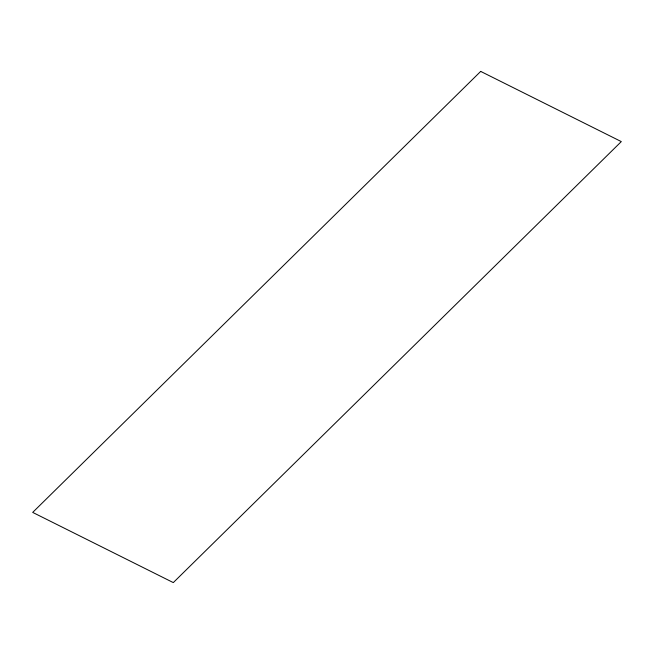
<?xml version="1.0" encoding="UTF-8"?>
<svg xmlns="http://www.w3.org/2000/svg" width="654" height="654" viewBox="0 0 654 654"><rect width="100%" height="100%" fill="white"/><g stroke="black" fill="none" stroke-linecap="round" stroke-linejoin="round"><path stroke-width="0.98" d="M480.698 71.4L32.7 512.401L173.302 582.6L621.3 141.599L480.698 71.4"/></g></svg>
